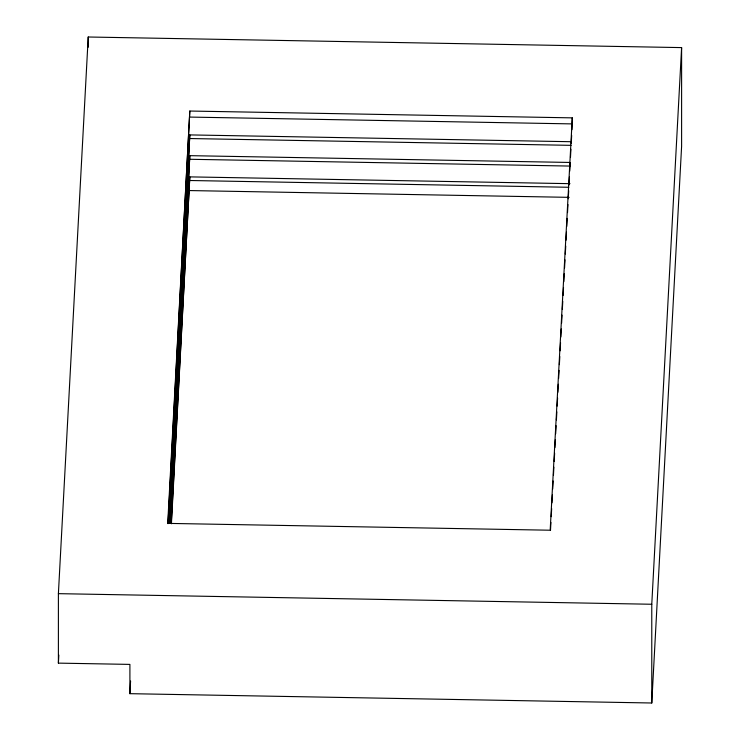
<?xml version="1.0" encoding="UTF-8"?>
<svg xmlns="http://www.w3.org/2000/svg" width="740" height="740" viewBox="0 0 740 740"><rect width="100%" height="100%" fill="white"/><g stroke="black" fill="none" stroke-linecap="round" stroke-linejoin="round"><path stroke-width="1.11" d="M58.395 593.656L88.227 37L681.605 47.601L681.605 146.344L651.774 703L129.907 693.676L129.907 664.4L58.395 663.123L58.395 593.656L651.774 604.256L681.605 47.601M58.395 663.123L58.83 655.048M129.907 693.676L130.592 681.013M189.819 111.037L167.721 523.384L550.181 530.219L572.279 117.864L189.819 111.037L168.026 523.67M169.016 523.078L189.819 134.911L571.123 141.719M169.201 523.245L189.819 134.911M170.126 523.087L189.819 155.659L569.966 162.449M170.311 523.254L189.819 155.659M171.236 523.578L189.819 176.879L569.966 183.668M171.421 523.744L189.819 176.879M550.486 530.497L550.921 522.44M551.226 516.677L551.661 508.611M551.975 502.858L552.401 494.792M552.715 489.029L553.141 480.972M553.455 475.21L553.881 467.153M554.195 461.39L554.63 453.324M554.935 447.571L555.37 439.505M555.675 433.742L556.11 425.685M556.415 419.922L556.85 411.865M557.155 406.103L557.59 398.037M557.895 392.283L558.33 384.217M558.635 378.454L559.07 370.398M559.375 364.635L559.81 356.569M560.115 350.815L560.55 342.75M560.855 336.996L561.29 328.93M561.605 323.167L562.03 315.111M562.345 309.348L562.77 301.282M563.085 295.528L563.51 287.462M563.824 281.709L564.259 273.643M564.565 267.88L564.999 259.823M565.304 254.061L565.739 245.995M566.045 240.241L566.479 232.175M566.784 226.422L567.219 218.356M567.524 212.593L567.959 204.536M568.265 198.773L568.699 190.707M569.005 184.954L569.439 176.888M569.745 171.134L570.179 163.068M570.485 157.306L570.919 149.249M571.234 143.486L571.659 135.42M571.974 129.667L572.279 117.864M189.819 117.077L572.279 123.904M189.819 138.537L571.123 145.345M189.819 159.276L569.966 166.065M189.819 180.505L568.81 187.276M189.237 190.559L569.143 197.349M651.774 604.256L651.774 703M88.227 37L88.227 47.249"/></g></svg>
